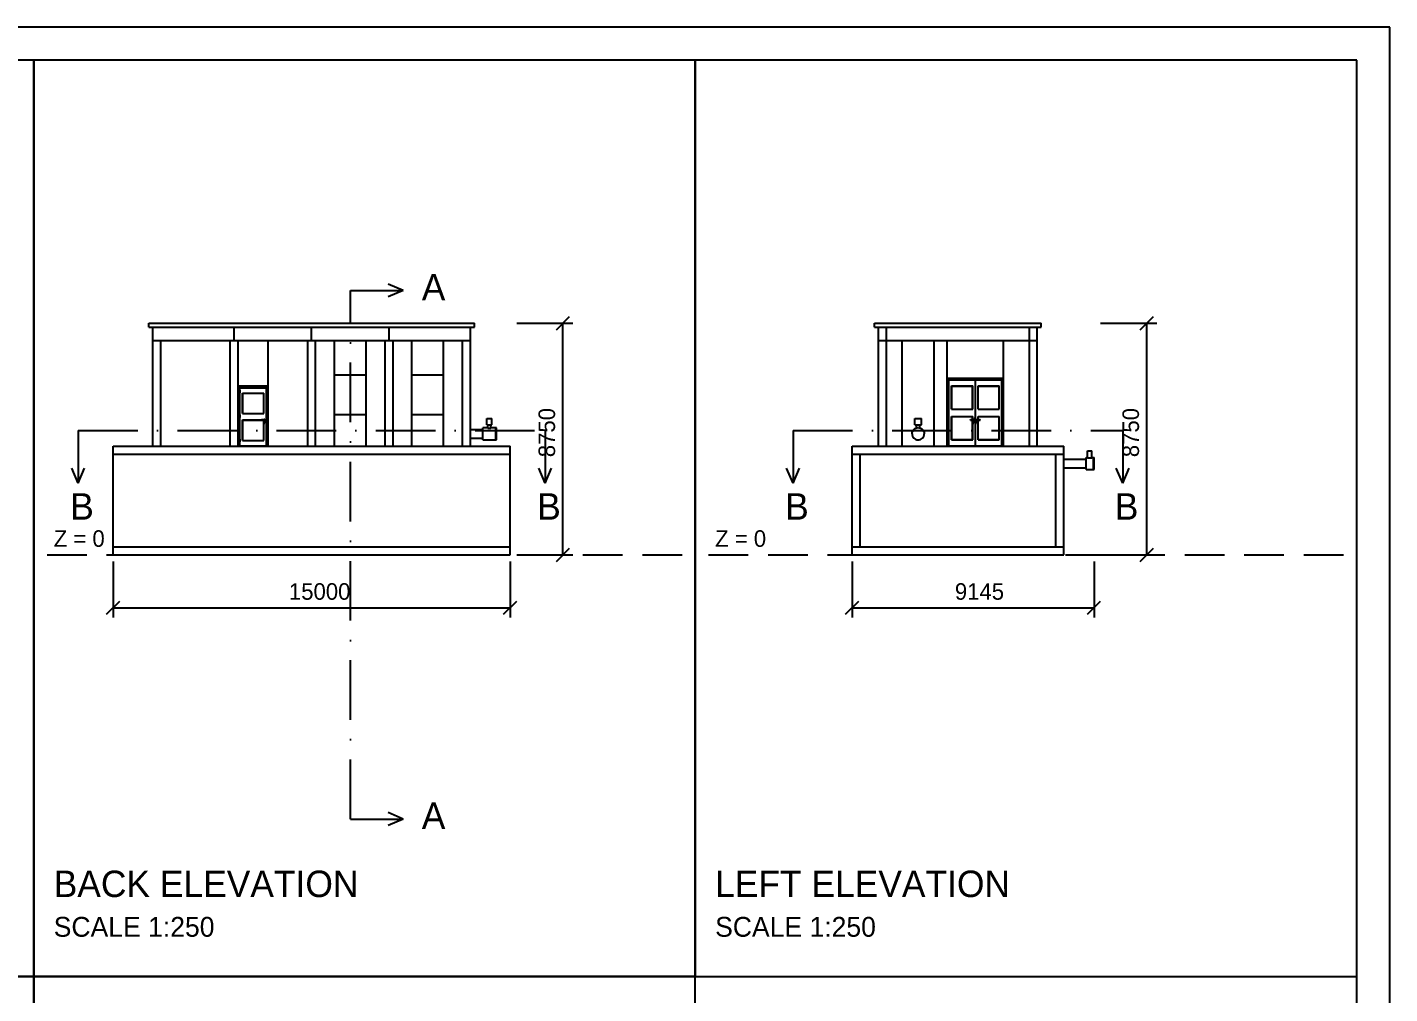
# Model space of a CAD drawing. Extents: x 1250 to 103750, y 1250 to 73000.
# Drawn here: x 52250 to 103750, y 36471 to 73000 of the extents above; entities that cross this region are included whole.
import ezdxf

# ---------------------------------------------------------------- set-up
doc = ezdxf.new("R2010")
doc.units = 0
doc.linetypes.add('DASHDOT', pattern=[3750, 2250, -750, 0, -750])
doc.linetypes.add('DASHED', pattern=[2250, 1500, -750])
for name, color, linetype in [('A-DIM', 5, 'CONTINUOUS'), ('A-FRAME', 8, 'CONTINUOUS'), ('A-GROUND', 8, 'DASHED'), ('A-SECT', 1, 'DASHDOT'), ('A-TEXT', 7, 'CONTINUOUS'), ('A-VIS', 7, 'CONTINUOUS')]:
    doc.layers.add(name, color=color, linetype=linetype)

msp = doc.modelspace()

# ---------------------------------------------------------------- linework, layer by layer
at = {"layer": 'A-DIM'}
for p, q in [((70750, 61812.5), (72875, 61812.5)), ((72250, 61562.5), (72750, 62062.5)), ((72500, 53062.5), (72500, 61812.5)), ((92822.25, 61812.5), (94947.25, 61812.5)), ((94322.25, 61562.5), (94822.25, 62062.5)), ((94572.25, 53062.5), (94572.25, 61812.5)), ((70750, 53062.5), (72875, 53062.5)), ((72250, 52812.5), (72750, 53312.5)), ((92822.25, 53062.5), (94947.25, 53062.5)), ((94322.25, 52812.5), (94822.25, 53312.5)), ((55500, 52812.5), (55500, 50687.5)), ((70500, 52812.5), (70500, 50687.5)), ((83427.75, 52812.5), (83427.75, 50687.5)), ((92572.25, 52812.5), (92572.25, 50687.5)), ((55250, 50812.5), (55750, 51312.5)), ((55500, 51062.5), (70500, 51062.5)), ((70250, 50812.5), (70750, 51312.5)), ((83177.75, 50812.5), (83677.75, 51312.5)), ((83427.75, 51062.5), (92572.25, 51062.5)), ((92322.25, 50812.5), (92822.25, 51312.5))]:
    msp.add_line(p, q, dxfattribs=at)
at = {"layer": 'A-FRAME'}
for p, q in [((103750, 73000), (1250, 73000)), ((103750, 1250), (103750, 73000)), ((102500, 71750), (2500, 71750)), ((52500, 71750), (27500, 71750)), ((52500, 37125), (52500, 71750)), ((77500, 71750), (52500, 71750)), ((52500, 71750), (52500, 37125)), ((77500, 37125), (77500, 71750)), ((102500, 71750), (77500, 71750)), ((77500, 71750), (77500, 37125)), ((102500, 2500), (102500, 71750)), ((102500, 37125), (102500, 71750)), ((27500, 37125), (52500, 37125)), ((52500, 37125), (27500, 37125)), ((52500, 37125), (77500, 37125)), ((52500, 2500), (52500, 37125)), ((77500, 37125), (52500, 37125)), ((52500, 37125), (52500, 2500)), ((77500, 37125), (102500, 37125)), ((77500, 2500), (77500, 37125))]:
    msp.add_line(p, q, dxfattribs=at)
at = {"layer": 'A-GROUND'}
for p, q in [((53000, 53062.5), (77000, 53062.5)), ((78000, 53062.5), (102000, 53062.5))]:
    msp.add_line(p, q, dxfattribs=at)
at = {"layer": 'A-SECT'}
for p, q in [((64462.5, 43074.526), (64462.5, 63050.474)), ((64462.5, 63050.474), (66462.5, 63050.474)), ((66462.5, 63050.474), (65886.837, 63293.861)), ((66462.5, 63050.474), (65886.837, 62807.088)), ((54175, 57762.5), (71825, 57762.5)), ((54175, 57762.5), (54175, 55762.5)), ((71825, 57762.5), (71825, 55762.5)), ((81197.4, 57762.5), (93658.1, 57762.5)), ((81197.4, 57762.5), (81197.4, 55762.5)), ((93658.1, 57762.5), (93658.1, 55762.5)), ((54175, 55762.5), (53931.614, 56338.163)), ((54175, 55762.5), (54418.386, 56338.163)), ((71825, 55762.5), (71581.614, 56338.163)), ((71825, 55762.5), (72068.386, 56338.163)), ((81197.4, 55762.5), (80954.014, 56338.163)), ((81197.4, 55762.5), (81440.787, 56338.163)), ((93658.1, 55762.5), (93414.713, 56338.163)), ((93658.1, 55762.5), (93901.486, 56338.163)), ((66462.5, 43074.526), (65886.837, 43317.912)), ((64462.5, 43074.526), (66462.5, 43074.526)), ((66462.5, 43074.526), (65886.837, 42831.139))]:
    msp.add_line(p, q, dxfattribs=at)
at = {"layer": 'A-VIS'}
for p, q in [((56850, 61662.5), (56850, 61812.5)), ((56850, 61812.5), (69150, 61812.5)), ((69150, 61662.5), (69150, 61812.5)), ((84277.75, 61812.5), (90577.75, 61812.5)), ((84277.75, 61662.5), (84277.75, 61812.5)), ((90577.75, 61662.5), (90577.75, 61812.5)), ((56850, 61662.5), (69150, 61662.5)), ((57000, 57162.5), (57000, 61662.5)), ((60075, 61162.5), (60075, 61662.5)), ((63000, 61162.5), (63000, 61662.5)), ((65925, 61162.5), (65925, 61662.5)), ((69000, 57162.537), (69000, 61662.5)), ((84277.75, 61662.5), (90577.75, 61662.5)), ((84427.75, 57162.5), (84427.75, 61662.5)), ((84727.75, 57162.5), (84727.75, 61662.5)), ((90127.75, 57162.5), (90127.75, 61662.5)), ((90427.75, 57162.5), (90427.75, 61662.5)), ((57000, 61162.5), (69000, 61162.5)), ((57300, 57162.5), (57300, 61162.5)), ((59925, 57162.5), (59925, 61162.5)), ((60225, 57162.5), (60225, 61162.5)), ((61355, 57162.5), (61355, 61162.5)), ((62850, 57162.5), (62850, 61162.5)), ((63150, 57162.5), (63150, 61162.5)), ((63862.5, 57162.5), (63862.5, 61162.5)), ((65062.5, 57162.5), (65062.5, 61162.5)), ((65775, 57162.5), (65775, 61162.5)), ((66075, 57162.5), (66075, 61162.5)), ((66787.5, 57162.5), (66787.5, 61162.5)), ((67987.5, 57162.5), (67987.5, 61162.5)), ((68700, 57162.5), (68700, 61162.5)), ((84427.75, 61162.5), (90427.75, 61162.5)), ((85323.75, 57162.5), (85323.75, 61162.5)), ((86523.75, 57162.5), (86523.75, 61162.5)), ((87023.75, 57162.5), (87023.75, 61162.5)), ((89153.75, 57162.5), (89153.75, 61162.5)), ((63862.5, 59862.5), (65062.5, 59862.5)), ((66787.5, 59862.5), (67987.5, 59862.5)), ((87023.75, 59742.5), (89153.75, 59742.5)), ((87083.75, 57162.5), (87083.75, 59742.5)), ((89093.75, 57162.5), (89093.75, 59742.5)), ((60225, 59442.5), (61355, 59442.5)), ((60225, 59382.5), (61355, 59382.5)), ((60285, 57162.5), (60285, 59442.5)), ((60285, 59364.5), (60300.014, 59364.5)), ((60290, 57177.5), (60290, 59377.5)), ((60290, 59377.5), (61290, 59377.5)), ((60293.5, 59177.5), (60293.5, 59277.5)), ((60303, 59365.632), (60303, 59382.5)), ((61277, 59365.632), (61277, 59382.5)), ((61284.37, 59364.5), (61293.721, 59364.5)), ((61290, 57177.5), (61290, 59377.5)), ((61295, 57162.5), (61295, 59442.5)), ((87023.75, 59682.5), (89153.75, 59682.5)), ((87083.75, 59664.5), (87096.977, 59664.5)), ((87086.75, 59577.5), (87088.75, 59577.5)), ((87086.75, 59477.5), (87088.75, 59477.5)), ((87088.75, 57177.5), (87088.75, 59677.5)), ((87088.75, 59677.5), (89088.75, 59677.5)), ((87101.75, 59669.263), (87101.75, 59682.5)), ((87185.75, 58565), (87185.75, 59440)), ((87185.75, 59440), (87191.75, 59440)), ((87188.75, 59437), (87188.75, 59443)), ((87188.75, 59443), (87986.75, 59443)), ((87188.75, 59437), (87986.75, 59437)), ((87191.75, 58565), (87191.75, 59440)), ((87983.75, 58565), (87983.75, 59440)), ((87983.75, 59440), (87989.75, 59440)), ((87986.75, 59437), (87986.75, 59443)), ((87989.75, 58565), (87989.75, 59440)), ((88080.029, 59664.5), (88097.159, 59664.5)), ((88086.75, 57177.5), (88086.75, 59677.5)), ((88090.75, 57177.5), (88090.75, 59677.5)), ((88187.75, 59440), (88193.75, 59440)), ((88187.75, 58565), (88187.75, 59440)), ((88190.75, 59443), (88988.75, 59443)), ((88190.75, 58562), (88190.75, 59443)), ((88190.75, 59437), (88988.75, 59437)), ((88985.75, 59440), (88991.75, 59440)), ((88985.75, 58565), (88985.75, 59440)), ((88988.75, 59437), (88988.75, 59443)), ((88991.75, 58565), (88991.75, 59440)), ((89075.75, 59669.263), (89075.75, 59682.5)), ((89080.211, 59664.5), (89093.75, 59664.5)), ((89088.75, 57177.5), (89088.75, 59677.5)), ((89088.75, 59577.5), (89090.75, 59577.5)), ((89088.75, 59477.5), (89090.75, 59477.5)), ((89090.75, 59477.5), (89090.75, 59577.5)), ((60387, 58398.5), (60387, 59168.5)), ((60387, 59168.5), (61193, 59168.5)), ((60390, 59165.5), (60390, 59171.5)), ((60390, 59165.5), (61190, 59165.5)), ((60393, 58398.5), (60393, 59168.5)), ((61190, 58395.5), (61190, 59171.5)), ((61193, 58398.5), (61193, 59168.5)), ((87086.75, 58860.833), (87088.75, 58860.833)), ((87086.75, 58760.833), (87088.75, 58760.833)), ((88080.015, 58997.5), (88097.145, 58997.5)), ((89088.75, 58860.833), (89090.75, 58860.833)), ((89088.75, 58760.833), (89090.75, 58760.833)), ((89090.75, 58760.833), (89090.75, 58860.833)), ((60293.5, 58252.5), (60293.5, 58352.5)), ((60387, 58398.5), (61193, 58398.5)), ((60390, 58395.5), (60390, 58401.5)), ((60390, 58395.5), (61190, 58395.5)), ((61287, 58077.5), (61287, 58247.5)), ((61287, 58247.5), (61290, 58247.5)), ((61290, 58198.5), (61303.098, 58198.5)), ((63862.5, 58362.5), (65062.5, 58362.5)), ((66787.5, 58362.5), (67987.5, 58362.5)), ((69625.5, 58207.5), (69805.5, 58207.5)), ((69625.5, 57967.5), (69625.5, 58207.5)), ((69805.5, 57967.5), (69805.5, 58207.5)), ((85793.75, 57967.5), (85793.75, 58207.5)), ((85793.75, 58207.5), (86053.75, 58207.5)), ((86053.75, 57967.5), (86053.75, 58207.5)), ((87185.75, 58565), (87989.75, 58565)), ((87185.75, 58290), (87989.75, 58290)), ((87185.75, 57415), (87185.75, 58290)), ((87188.75, 58562), (87188.75, 58568)), ((87188.75, 58562), (87986.75, 58562)), ((87188.75, 58287), (87188.75, 58293)), ((87188.75, 58293), (87986.75, 58293)), ((87191.75, 57415), (87191.75, 58290)), ((87983.75, 57415), (87983.75, 58290)), ((87986.75, 58562), (87986.75, 58568)), ((87986.75, 58287), (87986.75, 58293)), ((87989.75, 57415), (87989.75, 58290)), ((88080.013, 58198.5), (88097.159, 58198.5)), ((88083.75, 58077.5), (88083.75, 58247.5)), ((88083.75, 58247.5), (88093.75, 58247.5)), ((88093.75, 58077.5), (88093.75, 58247.5)), ((88187.75, 58565), (88991.75, 58565)), ((88187.75, 58290), (88991.75, 58290)), ((88187.75, 57415), (88187.75, 58290)), ((88190.75, 58562), (88988.75, 58562)), ((88190.75, 58293), (88988.75, 58293)), ((88190.75, 57412), (88190.75, 58293)), ((88985.75, 57415), (88985.75, 58290)), ((88988.75, 58562), (88988.75, 58568)), ((88988.75, 58287), (88988.75, 58293)), ((88991.75, 57415), (88991.75, 58290)), ((60387, 58156.5), (61193, 58156.5)), ((60387, 57386.5), (60387, 58156.5)), ((60390, 58153.5), (60390, 58159.5)), ((60390, 58153.5), (61230, 58153.5)), ((60393, 57386.5), (60393, 58156.5)), ((61110, 58154.5), (61110, 58170.5)), ((61110, 58170.5), (61230, 58170.5)), ((61190, 57383.5), (61190, 58159.5)), ((61193, 57386.5), (61193, 58156.5)), ((61194, 58162.5), (61194.5, 58167.572)), ((61194, 58162.5), (61194.5, 58157.428)), ((61194.5, 58167.572), (61195.979, 58172.45)), ((61194.5, 58157.428), (61195.979, 58152.55)), ((61195.979, 58172.45), (61198.382, 58176.945)), ((61195.979, 58152.55), (61198.382, 58148.055)), ((61198.382, 58176.945), (61201.615, 58180.885)), ((61198.382, 58148.055), (61201.615, 58144.115)), ((61201.615, 58180.885), (61205.555, 58184.118)), ((61201.615, 58144.115), (61205.555, 58140.882)), ((61205.555, 58184.118), (61210.05, 58186.521)), ((61205.555, 58140.882), (61210.05, 58138.479)), ((61207, 58040), (61207, 58125)), ((61207, 58125), (61233, 58125)), ((61207, 58040), (61233, 58040)), ((61210.05, 58186.521), (61214.928, 58188)), ((61210.05, 58138.479), (61214.928, 58137)), ((61214.928, 58188), (61220, 58188.5)), ((61214.928, 58137), (61220, 58136.5)), ((61217.5, 58081.5), (61217.5, 58099.5)), ((61217.5, 58099.5), (61222.5, 58099.5)), ((61217.5, 58081.5), (61222.5, 58081.5)), ((61220, 58188.5), (61225.072, 58188)), ((61220, 58136.5), (61225.072, 58137)), ((61222.5, 58081.5), (61222.5, 58099.5)), ((61225.072, 58188), (61229.95, 58186.521)), ((61225.072, 58137), (61229.95, 58138.479)), ((61229.95, 58186.521), (61234.445, 58184.118)), ((61229.95, 58138.479), (61234.445, 58140.882)), ((61230, 58154.5), (61230, 58170.5)), ((61233, 58040), (61233, 58125)), ((61234.445, 58184.118), (61238.385, 58180.885)), ((61234.445, 58140.882), (61238.385, 58144.115)), ((61238.385, 58180.885), (61241.618, 58176.945)), ((61238.385, 58144.115), (61241.618, 58148.055)), ((61241.618, 58176.945), (61244.021, 58172.45)), ((61241.618, 58148.055), (61244.021, 58152.55)), ((61244.021, 58172.45), (61245.5, 58167.572)), ((61244.021, 58152.55), (61245.5, 58157.428)), ((61245.5, 58167.572), (61246, 58162.5)), ((61245.5, 58157.428), (61246, 58162.5)), ((61287, 58077.5), (61290, 58077.5)), ((61290, 58176.5), (61303.098, 58176.5)), ((69009.359, 57800.5), (69459.359, 57800.5)), ((69465.5, 57867.5), (69646.887, 57867.5)), ((69465.5, 57409.097), (69465.5, 57863.081)), ((69625.5, 57967.5), (69805.5, 57967.5)), ((69655.5, 57847.5), (69655.5, 57967.5)), ((69655.5, 57847.5), (69775.5, 57847.5)), ((69775.5, 57847.5), (69775.5, 57967.5)), ((69787.512, 57867.5), (69990, 57867.5)), ((69965.5, 57407.5), (69965.5, 57863.081)), ((69990, 57407.5), (69990, 57863.081)), ((85693.75, 57637.5), (85698.169, 57682.371)), ((85698.169, 57682.371), (85711.258, 57725.517)), ((85711.258, 57725.517), (85732.512, 57765.281)), ((85732.512, 57765.281), (85761.115, 57800.135)), ((85761.115, 57800.135), (85795.969, 57828.738)), ((85793.75, 57967.5), (86053.75, 57967.5)), ((85795.969, 57828.738), (85835.733, 57849.992)), ((85835.733, 57849.992), (85878.879, 57863.081)), ((85863.75, 57851.808), (85863.75, 57967.5)), ((85878.879, 57863.081), (85923.75, 57867.5)), ((85923.75, 57867.5), (85968.621, 57863.081)), ((85968.621, 57863.081), (86011.767, 57849.992)), ((85983.75, 57851.808), (85983.75, 57967.5)), ((86011.767, 57849.992), (86051.531, 57828.738)), ((86051.078, 58057.5), (86053.75, 58057.5)), ((86051.531, 57828.738), (86086.385, 57800.135)), ((86086.385, 57800.135), (86114.988, 57765.281)), ((86114.988, 57765.281), (86136.242, 57725.517)), ((86136.242, 57725.517), (86149.331, 57682.371)), ((86149.331, 57682.371), (86153.75, 57637.5)), ((87080.25, 58044.167), (87080.25, 58046.098)), ((87086.75, 58144.167), (87088.75, 58144.167)), ((87086.75, 58044.167), (87088.75, 58044.167)), ((87092.25, 58044.167), (87092.25, 58046.098)), ((87906.75, 58154.5), (87906.75, 58170.5)), ((87906.75, 58170.5), (88026.75, 58170.5)), ((87906.75, 58154.5), (88026.75, 58154.5)), ((87990.956, 58160.41), (87991.25, 58157.428)), ((87991.25, 58167.572), (87992.729, 58172.45)), ((87991.25, 58157.428), (87992.729, 58152.55)), ((87992.729, 58172.45), (87995.132, 58176.945)), ((87992.729, 58152.55), (87995.132, 58148.055)), ((87995.132, 58176.945), (87998.365, 58180.885)), ((87995.132, 58148.055), (87998.365, 58144.115)), ((87998.365, 58180.885), (88002.305, 58184.118)), ((87998.365, 58144.115), (88002.305, 58140.882)), ((88002.305, 58184.118), (88006.8, 58186.521)), ((88002.305, 58140.882), (88006.8, 58138.479)), ((88003.75, 58040), (88003.75, 58125)), ((88003.75, 58125), (88029.75, 58125)), ((88003.75, 58040), (88029.75, 58040)), ((88006.8, 58186.521), (88011.678, 58188)), ((88006.8, 58138.479), (88011.678, 58137)), ((88011.678, 58188), (88016.75, 58188.5)), ((88011.678, 58137), (88016.75, 58136.5)), ((88014.25, 58081.5), (88014.25, 58099.5)), ((88014.25, 58099.5), (88019.25, 58099.5)), ((88014.25, 58081.5), (88019.25, 58081.5)), ((88016.75, 58188.5), (88021.822, 58188)), ((88016.75, 58136.5), (88021.822, 58137)), ((88019.25, 58081.5), (88019.25, 58099.5)), ((88021.822, 58188), (88026.7, 58186.521)), ((88021.822, 58137), (88026.7, 58138.479)), ((88026.7, 58186.521), (88031.195, 58184.118)), ((88026.7, 58138.479), (88031.195, 58140.882)), ((88026.75, 58154.5), (88026.75, 58170.5)), ((88029.75, 58040), (88029.75, 58125)), ((88031.195, 58184.118), (88035.135, 58180.885)), ((88031.195, 58140.882), (88035.135, 58144.115)), ((88035.135, 58180.885), (88038.368, 58176.945)), ((88035.135, 58144.115), (88038.368, 58148.055)), ((88038.368, 58176.945), (88040.771, 58172.45)), ((88038.368, 58148.055), (88040.771, 58152.55)), ((88040.771, 58172.45), (88042.25, 58167.572)), ((88040.771, 58152.55), (88042.25, 58157.428)), ((88042.25, 58167.572), (88042.75, 58162.5)), ((88042.25, 58157.428), (88042.75, 58162.5)), ((88080.004, 57749.5), (88097.147, 57749.5)), ((88080.013, 58176.5), (88097.159, 58176.5)), ((88080.03, 57737.5), (88097.178, 57737.5)), ((88081.759, 58037.5), (88097.145, 58037.5)), ((88083.75, 58077.5), (88093.75, 58077.5)), ((88093.75, 57748.931), (88093.75, 58034.692)), ((88134.75, 58162.5), (88135.25, 58167.572)), ((88134.75, 58162.5), (88135.25, 58157.428)), ((88135.25, 58167.572), (88136.729, 58172.45)), ((88135.25, 58157.428), (88136.729, 58152.55)), ((88136.729, 58172.45), (88139.132, 58176.945)), ((88136.729, 58152.55), (88139.132, 58148.055)), ((88139.132, 58176.945), (88142.365, 58180.885)), ((88139.132, 58148.055), (88142.365, 58144.115)), ((88142.365, 58180.885), (88146.305, 58184.118)), ((88142.365, 58144.115), (88146.305, 58140.882)), ((88146.305, 58184.118), (88150.8, 58186.521)), ((88146.305, 58140.882), (88150.8, 58138.479)), ((88147.75, 58125), (88173.75, 58125)), ((88147.75, 58040), (88147.75, 58125)), ((88147.75, 58040), (88173.75, 58040)), ((88150.75, 58170.5), (88270.75, 58170.5)), ((88150.75, 58154.5), (88150.75, 58170.5)), ((88150.75, 58154.5), (88270.75, 58154.5)), ((88150.8, 58186.521), (88155.678, 58188)), ((88150.8, 58138.479), (88155.678, 58137)), ((88155.678, 58188), (88160.75, 58188.5)), ((88155.678, 58137), (88160.75, 58136.5)), ((88158.25, 58099.5), (88163.25, 58099.5)), ((88158.25, 58081.5), (88158.25, 58099.5)), ((88158.25, 58081.5), (88163.25, 58081.5)), ((88160.75, 58188.5), (88165.822, 58188)), ((88160.75, 58136.5), (88165.822, 58137)), ((88163.25, 58081.5), (88163.25, 58099.5)), ((88165.822, 58188), (88170.7, 58186.521)), ((88165.822, 58137), (88170.7, 58138.479)), ((88170.7, 58186.521), (88175.195, 58184.118)), ((88170.7, 58138.479), (88175.195, 58140.882)), ((88173.75, 58040), (88173.75, 58125)), ((88175.195, 58184.118), (88179.135, 58180.885)), ((88175.195, 58140.882), (88179.135, 58144.115)), ((88179.135, 58180.885), (88182.368, 58176.945)), ((88179.135, 58144.115), (88182.368, 58148.055)), ((88182.368, 58176.945), (88184.771, 58172.45)), ((88182.368, 58148.055), (88184.771, 58152.55)), ((88184.771, 58172.45), (88186.25, 58167.572)), ((88184.771, 58152.55), (88186.25, 58157.428)), ((88186.25, 58157.428), (88186.544, 58160.41)), ((88270.75, 58154.5), (88270.75, 58170.5)), ((89085.25, 58044.167), (89085.25, 58046.098)), ((89088.75, 58144.167), (89090.75, 58144.167)), ((89088.75, 58044.167), (89090.75, 58044.167)), ((89090.75, 58044.167), (89090.75, 58144.167)), ((89097.25, 58044.167), (89097.25, 58046.098)), ((57230, 57162.537), (57230, 57171.904)), ((57400, 57162.537), (57400, 57171.882)), ((58200, 57162.537), (58200, 57171.882)), ((58250, 57162.537), (58250, 57171.882)), ((59050, 57162.537), (59050, 57171.882)), ((59100, 57162.537), (59100, 57171.882)), ((59900, 57162.537), (59900, 57171.882)), ((59960, 57162.537), (59960, 57171.904)), ((60190, 57162.537), (60190, 57171.904)), ((60290, 57177.5), (61290, 57177.5)), ((60293.5, 57327.5), (60293.5, 57427.5)), ((60303, 57162.5), (60303, 57190.638)), ((60387, 57386.5), (61193, 57386.5)), ((60390, 57383.5), (60390, 57389.5)), ((60390, 57383.5), (61190, 57383.5)), ((60937.5, 57162.5), (60937.5, 57190.662)), ((61187.5, 57162.5), (61187.5, 57190.662)), ((61237.5, 57162.537), (61237.5, 57181.287)), ((61277, 57162.5), (61277, 57190.638)), ((68770, 57162.537), (68770, 57171.904)), ((68999.984, 57474.5), (69465.5, 57474.5)), ((69465.5, 57407.5), (69990, 57407.5)), ((84657.75, 57162.5), (84657.75, 57165.96)), ((85693.75, 57637.5), (85698.169, 57592.629)), ((85698.169, 57592.629), (85711.258, 57549.483)), ((85711.258, 57549.483), (85732.512, 57509.719)), ((85732.512, 57509.719), (85761.115, 57474.865)), ((85761.115, 57474.865), (85795.969, 57446.262)), ((85795.969, 57446.262), (85835.733, 57425.008)), ((85835.733, 57425.008), (85878.879, 57411.919)), ((85878.879, 57411.919), (85923.75, 57407.5)), ((85923.75, 57407.5), (85968.621, 57411.919)), ((85968.621, 57411.919), (86011.767, 57425.008)), ((86011.767, 57425.008), (86051.531, 57446.262)), ((86051.531, 57446.262), (86086.385, 57474.865)), ((86086.385, 57474.865), (86114.988, 57509.719)), ((86114.988, 57509.719), (86136.242, 57549.483)), ((86136.242, 57549.483), (86149.331, 57592.629)), ((86149.331, 57592.629), (86153.75, 57637.5)), ((87086.75, 57427.5), (87088.75, 57427.5)), ((87086.75, 57327.5), (87088.75, 57327.5)), ((87088.75, 57177.5), (89088.75, 57177.5)), ((87101.75, 57162.5), (87101.75, 57183.103)), ((87185.75, 57415), (87191.75, 57415)), ((87188.75, 57412), (87188.75, 57418)), ((87188.75, 57418), (87986.75, 57418)), ((87188.75, 57412), (87986.75, 57412)), ((87597.75, 57162.5), (87597.75, 57177.388)), ((87777.75, 57162.5), (87777.75, 57183.085)), ((87983.75, 57415), (87989.75, 57415)), ((87986.75, 57412), (87986.75, 57418)), ((88080.004, 57525.5), (88097.147, 57525.5)), ((88080.004, 57501.5), (88097.147, 57501.5)), ((88080.004, 57477.5), (88097.147, 57477.5)), ((88080.004, 57462.5), (88097.147, 57462.5)), ((88080.03, 57537.5), (88097.178, 57537.5)), ((88187.75, 57415), (88193.75, 57415)), ((88190.75, 57418), (88988.75, 57418)), ((88190.75, 57412), (88988.75, 57412)), ((88777.75, 57162.5), (88777.75, 57177.381)), ((88985.75, 57415), (88991.75, 57415)), ((88988.75, 57412), (88988.75, 57418)), ((89075.75, 57162.5), (89075.75, 57183.103)), ((89088.75, 57427.5), (89090.75, 57427.5)), ((89088.75, 57327.5), (89090.75, 57327.5)), ((89090.75, 57327.5), (89090.75, 57427.5)), ((89107.75, 57162.5), (89107.75, 57165.951)), ((89207.75, 57162.5), (89207.75, 57165.951)), ((89607.75, 57162.5), (89607.75, 57165.951)), ((89707.75, 57162.5), (89707.75, 57165.951)), ((90197.75, 57162.5), (90197.75, 57165.96)), ((55500, 53062.5), (55500, 57162.5)), ((55500, 57162.5), (70500, 57162.5)), ((55500, 56862.5), (70500, 56862.5)), ((70500, 53062.5), (70500, 57162.5)), ((83427.75, 53062.5), (83427.75, 57162.5)), ((83427.75, 57162.5), (91427.75, 57162.5)), ((83427.75, 56862.5), (91427.75, 56862.5)), ((83727.75, 53362.5), (83727.75, 56862.5)), ((91127.75, 53362.5), (91127.75, 56862.5)), ((91427.75, 53062.5), (91427.75, 57162.5)), ((91434.915, 56675.5), (92269.335, 56675.5)), ((92277.75, 56282.5), (92277.75, 56742.5)), ((92277.75, 56742.5), (92332.22, 56742.5)), ((92331.75, 56992.5), (92493.75, 56992.5)), ((92331.75, 56722.5), (92331.75, 56992.5)), ((92331.75, 56722.5), (92493.75, 56722.5)), ((92492.225, 56742.5), (92572.25, 56742.5)), ((92493.75, 56722.5), (92493.75, 56992.5)), ((92547.75, 56282.5), (92547.75, 56742.5)), ((92572.25, 56282.5), (92572.25, 56741.283)), ((91429.201, 56349.5), (92275.049, 56349.5)), ((92277.75, 56282.5), (92572.25, 56282.5)), ((55500, 53362.5), (70500, 53362.5)), ((55500, 53062.5), (70500, 53062.5)), ((83427.75, 53362.5), (91427.75, 53362.5)), ((83427.75, 53062.5), (91427.75, 53062.5))]:
    msp.add_line(p, q, dxfattribs=at)

# ---------------------------------------------------------------- texts
at = {"layer": 'A-DIM'}
for p in [(72200, 56750), (94272.25, 56750)]:
    msp.add_text('8750', height=625, rotation=90, dxfattribs=at).set_placement(p)
for s, p in [('15000', (62140.625, 51362.5)), ('9145', (87312.5, 51362.5))]:
    msp.add_text(s, height=625, dxfattribs=at).set_placement(p)
at = {"layer": 'A-TEXT'}
for s, height, p in [('A', 1000, (67162.5, 62675.474)), ('B', 1000, (53875, 54387.5)), ('B', 1000, (71525, 54387.5)), ('B', 1000, (80897.4, 54387.5)), ('B', 1000, (93358.1, 54387.5)), ('Z = 0', 625, (53250, 53362.5)), ('Z = 0', 625, (78250, 53362.5)), ('A', 1000, (67162.5, 42699.526)), ('BACK ELEVATION', 1000, (53250, 40125)), ('LEFT ELEVATION', 1000, (78250, 40125)), ('SCALE 1:250', 750, (53250, 38625)), ('SCALE 1:250', 750, (78250, 38625))]:
    msp.add_text(s, height=height, dxfattribs=at).set_placement(p)

doc.saveas('drawing.dxf')
